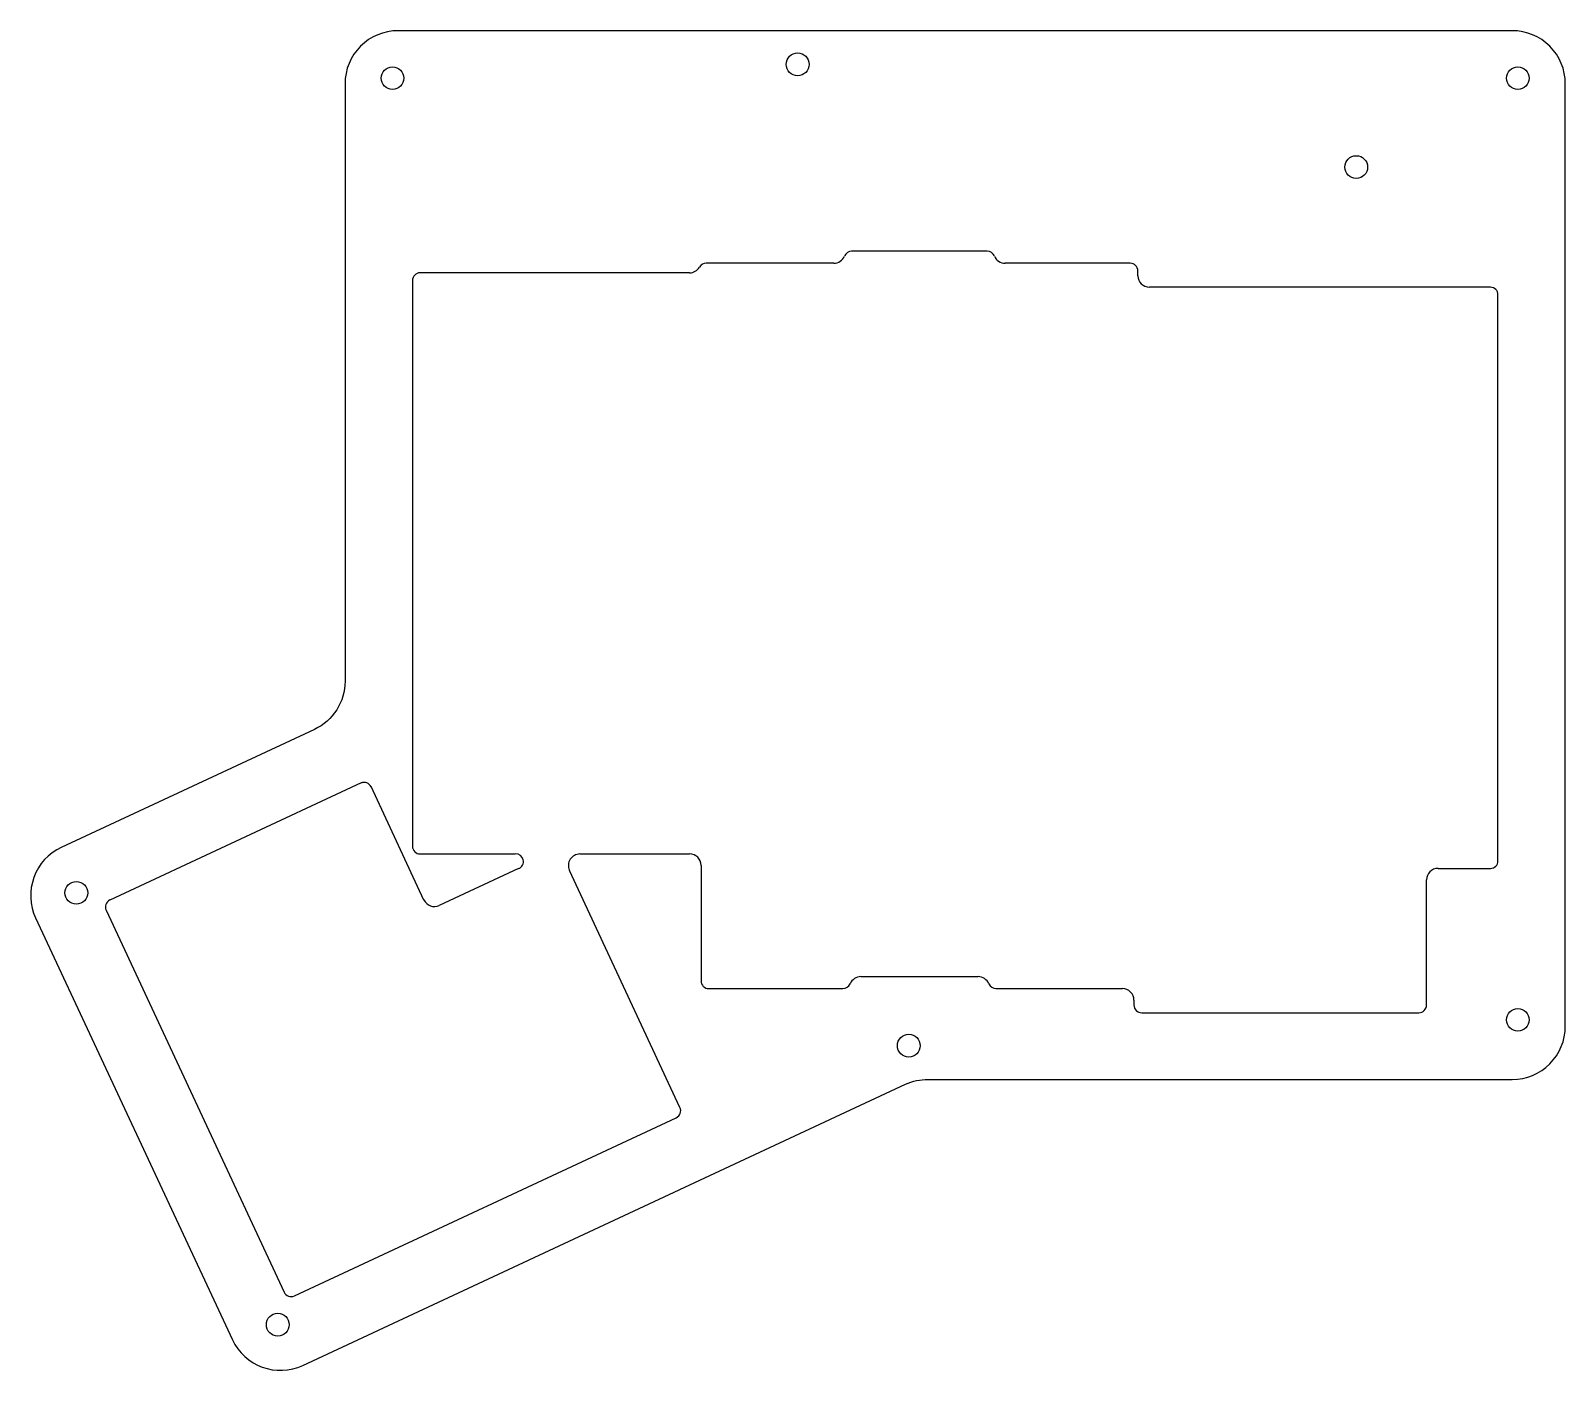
# Model space of a CAD drawing. Header units: millimetres. Extents: x 122 to 2148, y 98 to 1866.
import ezdxf

# ---------------------------------------------------------------- set-up
doc = ezdxf.new("R2010")
doc.units = ezdxf.units.MM
doc.layers.get('0').update_dxf_attribs({"linetype": 'CONTINUOUS'})

msp = doc.modelspace()

# ---------------------------------------------------------------- linework, layer by layer
for p, q in [((1385, 1575.1), (1206, 1575.1)), ((992, 1546.5), (636.4, 1546.5)), ((1182.5, 1559.2), (1014, 1559.2)), ((1573.7, 1559.2), (1408.6, 1559.2)), ((1583.8, 1542.7), (1583.8, 1549)), ((626.2, 1536.3), (626.2, 789.6)), ((2049.2, 1527.4), (1599.1, 1527.4)), ((2059.2, 770.3), (2059.2, 1517.4)), ((558.4, 873.1), (226.6, 718.6)), ((641.4, 718.6), (571.6, 868.3)), ((636.4, 779.4), (762, 779.4)), ((847.2, 779.4), (992, 779.4)), ((766.3, 760), (661.7, 711.2)), ((979.4, 444.6), (833.4, 757.7)), ((1007.2, 764.2), (1007.2, 611.8)), ((1980.1, 760.3), (2049.2, 760.3)), ((1964.8, 580), (1964.8, 745.1)), ((221.7, 705.1), (456.8, 200.9)), ((1218.1, 617.5), (1373, 617.5)), ((1017.4, 601.6), (1194.5, 601.6)), ((1396.5, 601.6), (1563.5, 601.6)), ((1578.7, 586.4), (1578.7, 580)), ((1588.9, 569.8), (1954.7, 569.8)), ((470.3, 196), (974.5, 431.1))]:
    msp.add_line(p, q)
msp.add_lwpolyline([(537.2, 1007.3, -0.291482), (496.8, 943.8), (162.7, 788, 0.414222), (128.8, 695), (388.5, 138.2, 0.414191), (481.5, 104.3), (1277.2, 475.3, -0.109498), (1306.8, 481.8), (2078.1, 481.8, 0.414214), (2148.1, 551.8), (2148.1, 1796.1, 0.414214), (2078.1, 1866.1), (607.2, 1866.1, 0.414214), (537.2, 1796.1)], format="xyb", close=True)
for centre in [(1134.7, 1821.7), (1134.7, 1821.7), (599.9, 1803.5), (2085.4, 1803.5), (1872.1, 1686.1), (182.5, 728.1), (2085.4, 560.4), (1281.4, 526.3), (448.4, 158)]:
    msp.add_circle(centre, 15)
for centre, radius, start, end in [((1182.5, 1574.4), 15.2, 270, 337.9757), ((1206.1, 1564.8), 10.3, 90.5128, 157.4629), ((1385, 1564.9), 10.2, 22.0243, 90), ((1408.6, 1574.4), 15.3, 202.1001, 269.9242), ((636.4, 1536.3), 10.2, 90, 180), ((991.8, 1562), 15.5, 270.6426, 329.3574), ((1014, 1549), 10.2, 90, 150), ((1573.7, 1549), 10.2, 0, 90), ((1599.1, 1542.7), 15.2, 180, 270), ((2049.2, 1517.4), 10, 0, 90), ((562.3, 863.2), 10.6, 28.1707, 111.6944), ((636.4, 789.6), 10.2, 180, 270), ((762.8, 769.4), 10, -69.885, 94.885), ((847.4, 764.1), 15.3, 90.6157, 204.3843), ((992, 764.2), 15.2, 0, 90), ((2049.2, 770.3), 10, -90, 0), ((1980.1, 745.1), 15.2, 90, 180), ((231.3, 709.3), 10.4, 116.3332, 203.6668), ((655.5, 725.8), 15.8, 206.9719, 293.0281), ((1017.4, 611.8), 10.2, 180, 270), ((1194.5, 611.8), 10.2, 270, 337.9757), ((1218.1, 602.2), 15.2, 89.9975, 157.9782), ((1373, 602.2), 15.2, 22.0243, 90), ((1396.5, 611.7), 10.1, 201.9028, 270.1215), ((1563.5, 586.4), 15.2, 0, 90), ((1588.9, 580), 10.2, 180, 270), ((1954.7, 580), 10.2, -90, 0), ((970, 440.4), 10.3, -64.4609, 24.4609), ((466, 205.2), 10.2, 204.9737, 295.0263)]:
    msp.add_arc(centre, radius, start, end)

doc.saveas('drawing.dxf')
